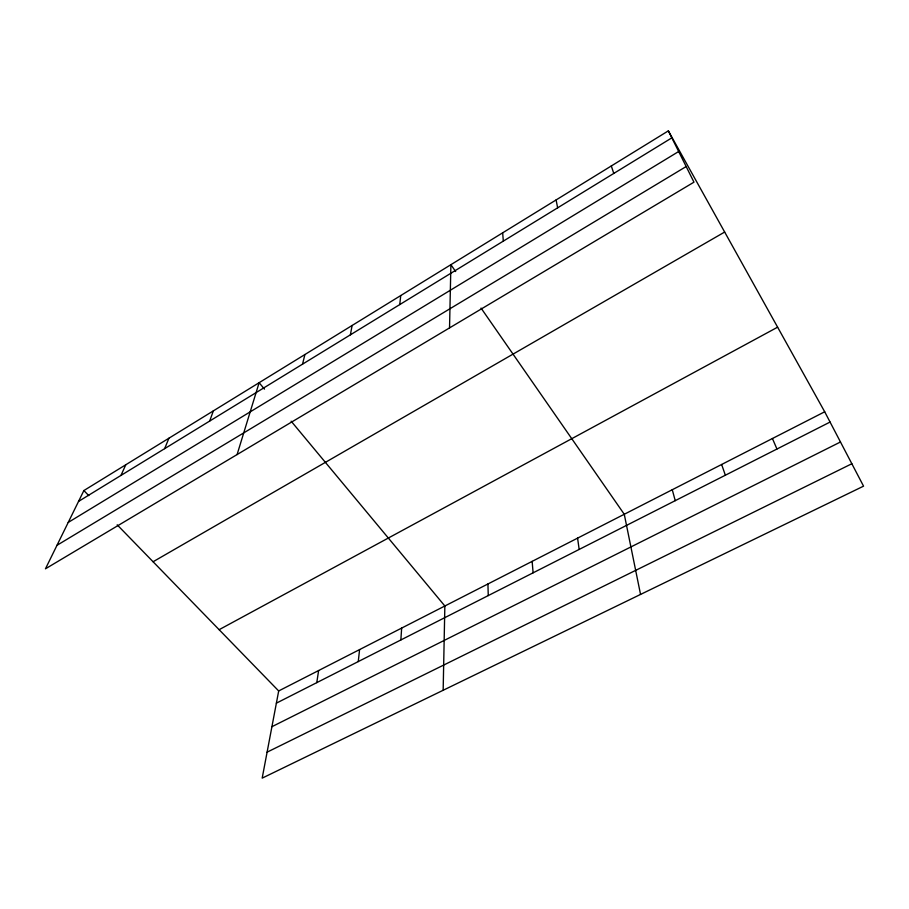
<?xml version="1.0" encoding="UTF-8"?>
<svg xmlns="http://www.w3.org/2000/svg" width="909" height="909" viewBox="0 0 909 909"><rect width="100%" height="100%" fill="white"/><g stroke="black" fill="none" stroke-linecap="round" stroke-linejoin="round"><path stroke-width="1.36" d="M443.16 690.261L444.853 605.985L291.153 421.197M449.535 327.91L450.898 264.689L455.659 271.541M400.858 639.959L401.653 628.074M399.767 304.572L400.733 295.561M358.26 661.582L359.589 649.583M316.775 682.648L318.616 670.535M350.397 334.83L352.101 325.49M824.702 411.788L278.688 690.954L262.178 778.138L863.55 486.156L824.702 411.788L668.354 130.862L83.878 490.553L45.45 568.818L693.965 182.175L668.354 130.862M302.527 364.168L304.913 354.521M237.09 454.568L259.133 382.7L264.462 389.12M209.684 421.06L213.342 410.879M164.654 448.648L168.915 438.218M120.965 475.418L125.772 464.772M78.549 501.416L671.842 137.85M68.22 522.436L678.659 151.519M56.983 545.32L686.159 166.552M153.087 561.751L724.666 232.045M219.137 629.687L777.615 327.183M276.37 703.157L830.065 422.06M271.916 726.7L840.473 441.99M267.098 752.163L851.847 463.749M83.878 490.553L88.775 495.598M117.181 524.823L278.688 690.954M481.043 308.083L624.267 514.267L640.55 594.429M772.423 438.513L776.945 449.023M721.632 464.488L725.359 475.214M611.303 165.972L613.78 173.437M672.262 489.724L675.239 500.654M556.103 199.946L557.637 207.831M577.579 538.128L579.169 549.434M532.151 561.364L533.094 572.818M502.666 232.829L503.313 241.124M487.928 583.976L488.258 595.577"/></g></svg>
